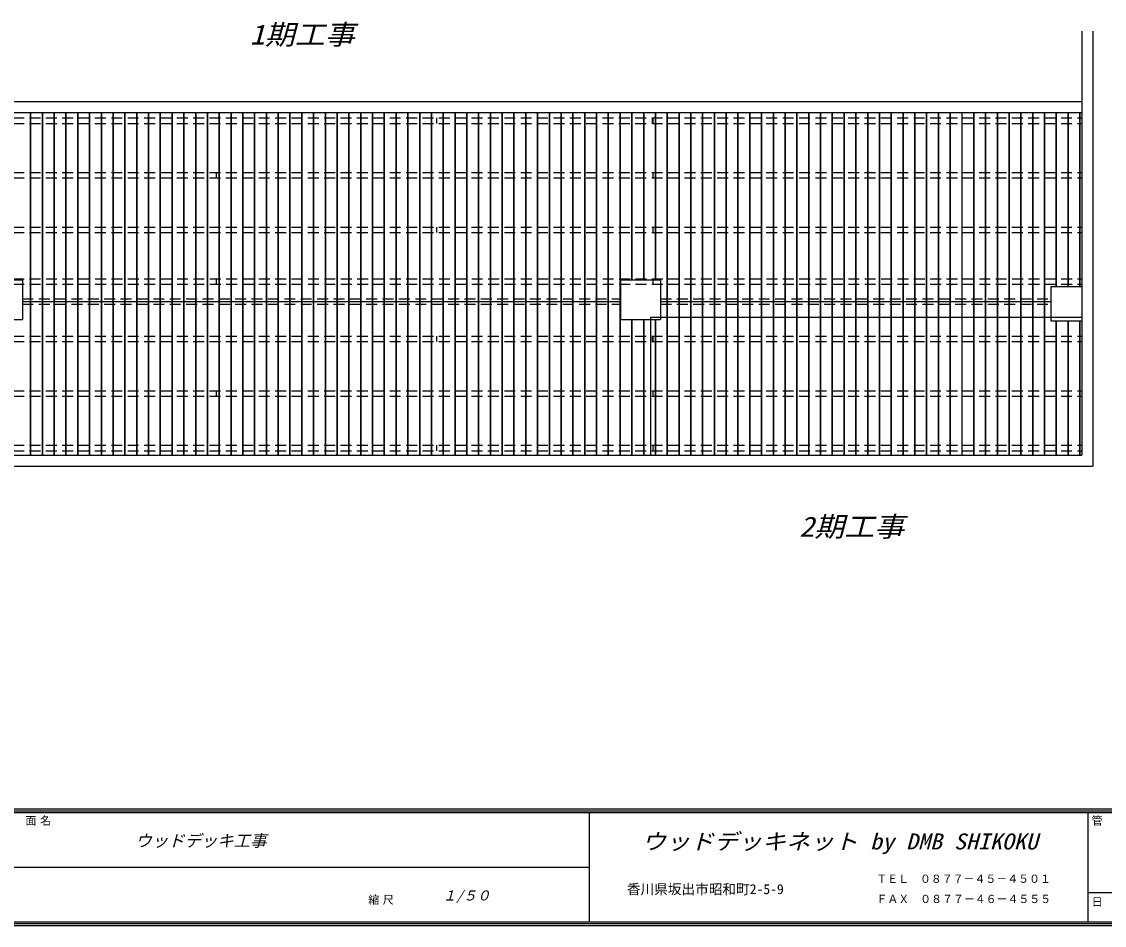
# Model space of a CAD drawing. Units: millimetres at full size, sheet at 1:50, with parts at other scales. Extents: x -9388 to 15553, y -6866 to 6649.
# Drawn here: x -3890 to 6028, y -6866 to 1416 of the extents above; entities that cross this region are included whole.
import ezdxf
from ezdxf.enums import TextEntityAlignment as Align

# ---------------------------------------------------------------- set-up
doc = ezdxf.new("R2010")
doc.units = ezdxf.units.MM
doc.header["$LTSCALE"] = 50
doc.linetypes.add('DASHED2', pattern=[3, 2, -1])
for name, color, linetype in [('2-4_建具', 4, 'DASHED2'), ('2-6_設備', 3, 'Continuous'), ('2-A_建築見掛', 7, 'Continuous'), ('2-B_文字', 6, 'Continuous'), ('F-B_文字', 3, 'Continuous')]:
    doc.layers.add(name, color=color, linetype=linetype)
doc.styles.add('ＭＳ ゴシック', font='')
doc.styles.get('ＭＳ ゴシック').set_extended_font_data('MS Gothic')

msp = doc.modelspace()

# ---------------------------------------------------------------- linework, layer by layer
at = {"layer": '2-4_建具'}
for p, q in [((-8018.46, 533.19), (5821.54, 533.19)), ((-88.46, 533.19), (-88.46, 483.19)), ((1886.99, 533.19), (1886.99, 483.19)), ((1891.54, 533.19), (1891.54, 483.19)), ((5821.54, 533.19), (5821.54, 483.19)), ((-8018.46, 483.19), (5821.54, 483.19)), ((-8018.46, 33.19), (5821.54, 33.19)), ((-2108.46, 33.19), (-2108.46, -16.81)), ((1891.54, 33.19), (1891.54, -16.81)), ((5821.54, 33.19), (5821.54, -16.81)), ((-8018.46, -16.81), (5821.54, -16.81)), ((-8018.46, -466.81), (5821.54, -466.81)), ((-88.46, -466.81), (-88.46, -516.81)), ((1891.54, -466.81), (1891.54, -516.81)), ((5821.54, -466.81), (5821.54, -516.81)), ((-8018.46, -516.81), (5821.54, -516.81)), ((-8016.96, -939.81), (5823.04, -939.81)), ((-8016.96, -989.81), (5823.04, -989.81)), ((-2106.96, -939.81), (-2106.96, -989.81)), ((1893.04, -939.81), (1893.04, -989.81)), ((5823.04, -939.81), (5823.04, -989.81)), ((-3883.46, -1124.81), (1596.54, -1124.81)), ((-3883.46, -1124.81), (-3883.46, -1174.81)), ((-3883.46, -1174.81), (1596.54, -1174.81)), ((1596.54, -1124.81), (1596.54, -1174.81)), ((1961.54, -1124.81), (5536.54, -1124.81)), ((1961.54, -1124.81), (1961.54, -1174.81)), ((1961.54, -1174.81), (5536.54, -1174.81)), ((5536.54, -1124.81), (5536.54, -1174.81)), ((-8018.46, -1466.81), (5821.54, -1466.81)), ((-88.46, -1466.81), (-88.46, -1516.81)), ((1886.99, -1466.81), (1886.99, -1516.81)), ((1891.54, -1466.81), (1891.54, -1516.81)), ((5821.54, -1466.81), (5821.54, -1516.81)), ((-8018.46, -1516.81), (5821.54, -1516.81)), ((-8018.46, -1966.81), (5821.54, -1966.81)), ((-2108.46, -1966.81), (-2108.46, -2016.81)), ((1891.54, -1966.81), (1891.54, -2016.81)), ((5821.54, -1966.81), (5821.54, -2016.81)), ((-8018.46, -2016.81), (5821.54, -2016.81)), ((-8018.46, -2466.81), (5821.54, -2466.81)), ((-88.46, -2466.81), (-88.46, -2516.81)), ((1891.54, -2466.81), (1891.54, -2516.81)), ((5821.54, -2466.81), (5821.54, -2516.81)), ((-8018.46, -2516.81), (5821.54, -2516.81))]:
    msp.add_line(p, q, dxfattribs=at)
at = {"layer": '2-6_設備'}
for p, q in [((-3807.96, -2556.81), (-3807.96, 583.19)), ((-3804.96, -2556.81), (-3804.96, 583.19)), ((-3699.96, -2556.81), (-3699.96, 583.19)), ((-3696.96, -2556.81), (-3696.96, 583.19)), ((-3591.96, -2556.81), (-3591.96, 583.19)), ((-3588.96, -2556.81), (-3588.96, 583.19)), ((-3483.96, -2556.81), (-3483.96, 583.19)), ((-3480.96, -2556.81), (-3480.96, 583.19)), ((-3375.96, -2556.81), (-3375.96, 583.19)), ((-3372.96, -2556.81), (-3372.96, 583.19)), ((-3267.96, -2556.81), (-3267.96, 583.19)), ((-3264.96, -2556.81), (-3264.96, 583.19)), ((-3159.96, -2556.81), (-3159.96, 583.19)), ((-3156.96, -2556.81), (-3156.96, 583.19)), ((-3051.96, -2556.81), (-3051.96, 583.19)), ((-3048.96, -2556.81), (-3048.96, 583.19)), ((-2943.96, -2556.81), (-2943.96, 583.19)), ((-2940.96, -2556.81), (-2940.96, 583.19)), ((-2835.96, -2556.81), (-2835.96, 583.19)), ((-2832.96, -2556.81), (-2832.96, 583.19)), ((-2727.96, -2556.81), (-2727.96, 583.19)), ((-2724.96, -2556.81), (-2724.96, 583.19)), ((-2619.96, -2556.81), (-2619.96, 583.19)), ((-2616.96, -2556.81), (-2616.96, 583.19)), ((-2511.96, -2556.81), (-2511.96, 583.19)), ((-2508.96, -2556.81), (-2508.96, 583.19)), ((-2403.96, -2556.81), (-2403.96, 583.19)), ((-2400.96, -2556.81), (-2400.96, 583.19)), ((-2295.96, -2556.81), (-2295.96, 583.19)), ((-2292.96, -2556.81), (-2292.96, 583.19)), ((-2187.96, -2556.81), (-2187.96, 583.19)), ((-2184.96, -2556.81), (-2184.96, 583.19)), ((-2079.96, -2556.81), (-2079.96, 583.19)), ((-2076.96, -2556.81), (-2076.96, 583.19)), ((-1971.96, -2556.81), (-1971.96, 583.19)), ((-1968.96, -2556.81), (-1968.96, 583.19)), ((-1863.96, -2556.81), (-1863.96, 583.19)), ((-1860.96, -2556.81), (-1860.96, 583.19)), ((-1755.96, -2556.81), (-1755.96, 583.19)), ((-1752.96, -2556.81), (-1752.96, 583.19)), ((-1647.96, -2556.81), (-1647.96, 583.19)), ((-1644.96, -2556.81), (-1644.96, 583.19)), ((-1539.96, -2556.81), (-1539.96, 583.19)), ((-1536.96, -2556.81), (-1536.96, 583.19)), ((-1431.96, -2556.81), (-1431.96, 583.19)), ((-1428.96, -2556.81), (-1428.96, 583.19)), ((-1323.96, -2556.81), (-1323.96, 583.19)), ((-1320.96, -2556.81), (-1320.96, 583.19)), ((-1215.96, -2556.81), (-1215.96, 583.19)), ((-1212.96, -2556.81), (-1212.96, 583.19)), ((-1107.96, -2556.81), (-1107.96, 583.19)), ((-1104.96, -2556.81), (-1104.96, 583.19)), ((-999.96, -2556.81), (-999.96, 583.19)), ((-996.96, -2556.81), (-996.96, 583.19)), ((-891.96, -2556.81), (-891.96, 583.19)), ((-888.96, -2556.81), (-888.96, 583.19)), ((-783.96, -2556.81), (-783.96, 583.19)), ((-780.96, -2556.81), (-780.96, 583.19)), ((-675.96, -2556.81), (-675.96, 583.19)), ((-672.96, -2556.81), (-672.96, 583.19)), ((-567.96, -2556.81), (-567.96, 583.19)), ((-564.96, -2556.81), (-564.96, 583.19)), ((-459.96, -2556.81), (-459.96, 583.19)), ((-456.96, -2556.81), (-456.96, 583.19)), ((-351.96, -2556.81), (-351.96, 583.19)), ((-348.96, -2556.81), (-348.96, 583.19)), ((-243.96, -2556.81), (-243.96, 583.19)), ((-240.96, -2556.81), (-240.96, 583.19)), ((-135.96, -2556.81), (-135.96, 583.19)), ((-132.96, -2556.81), (-132.96, 583.19)), ((-27.96, -2556.81), (-27.96, 583.19)), ((-24.96, -2556.81), (-24.96, 583.19)), ((80.04, -2556.81), (80.04, 583.19)), ((83.04, -2556.81), (83.04, 583.19)), ((188.04, -2556.81), (188.04, 583.19)), ((191.04, -2556.81), (191.04, 583.19)), ((296.04, -2556.81), (296.04, 583.19)), ((299.04, -2556.81), (299.04, 583.19)), ((404.04, -2556.81), (404.04, 583.19)), ((407.04, -2556.81), (407.04, 583.19)), ((512.04, -2556.81), (512.04, 583.19)), ((515.04, -2556.81), (515.04, 583.19)), ((620.04, -2556.81), (620.04, 583.19)), ((623.04, -2556.81), (623.04, 583.19)), ((728.04, -2556.81), (728.04, 583.19)), ((731.04, -2556.81), (731.04, 583.19)), ((836.04, -2556.81), (836.04, 583.19)), ((839.04, -2556.81), (839.04, 583.19)), ((944.04, -2556.81), (944.04, 583.19)), ((947.04, -2556.81), (947.04, 583.19)), ((1052.04, -2556.81), (1052.04, 583.19)), ((1055.04, -2556.81), (1055.04, 583.19)), ((1160.04, -2556.81), (1160.04, 583.19)), ((1163.04, -2556.81), (1163.04, 583.19)), ((1268.04, -2556.81), (1268.04, 583.19)), ((1271.04, -2556.81), (1271.04, 583.19)), ((1376.04, -2556.81), (1376.04, 583.19)), ((1379.04, -2556.81), (1379.04, 583.19)), ((1484.04, -2556.81), (1484.04, 583.19)), ((1487.04, -2556.81), (1487.04, 583.19)), ((1592.04, -2556.81), (1592.04, 583.19)), ((1595.04, -2556.81), (1595.04, 583.19)), ((1700.04, -951.81), (1700.04, 583.19)), ((1703.04, -951.81), (1703.04, 583.19)), ((1808.04, -951.81), (1808.04, 583.19)), ((1811.04, -951.81), (1811.04, 583.19)), ((1916.04, -951.81), (1916.04, 583.19)), ((1919.04, -951.81), (1919.04, 583.19)), ((2024.04, -2556.81), (2024.04, 583.19)), ((2027.04, -2556.81), (2027.04, 583.19)), ((2132.04, -2556.81), (2132.04, 583.19)), ((2135.04, -2556.81), (2135.04, 583.19)), ((2240.04, -2556.81), (2240.04, 583.19)), ((2243.04, -2556.81), (2243.04, 583.19)), ((2348.04, -2556.81), (2348.04, 583.19)), ((2351.04, -2556.81), (2351.04, 583.19)), ((2456.04, -2556.81), (2456.04, 583.19)), ((2459.04, -2556.81), (2459.04, 583.19)), ((2564.04, -2556.81), (2564.04, 583.19)), ((2567.04, -2556.81), (2567.04, 583.19)), ((2672.04, -2556.81), (2672.04, 583.19)), ((2675.04, -2556.81), (2675.04, 583.19)), ((2780.04, -2556.81), (2780.04, 583.19)), ((2783.04, -2556.81), (2783.04, 583.19)), ((2888.04, -2556.81), (2888.04, 583.19)), ((2891.04, -2556.81), (2891.04, 583.19)), ((2996.04, -2556.81), (2996.04, 583.19)), ((2999.04, -2556.81), (2999.04, 583.19)), ((3104.04, -2556.81), (3104.04, 583.19)), ((3107.04, -2556.81), (3107.04, 583.19)), ((3212.04, -2556.81), (3212.04, 583.19)), ((3215.04, -2556.81), (3215.04, 583.19)), ((3320.04, -2556.81), (3320.04, 583.19)), ((3323.04, -2556.81), (3323.04, 583.19)), ((3428.04, -2556.81), (3428.04, 583.19)), ((3431.04, -2556.81), (3431.04, 583.19)), ((3536.04, -2556.81), (3536.04, 583.19)), ((3539.04, -2556.81), (3539.04, 583.19)), ((3644.04, -2556.81), (3644.04, 583.19)), ((3647.04, -2556.81), (3647.04, 583.19)), ((3752.04, -2556.81), (3752.04, 583.19)), ((3755.04, -2556.81), (3755.04, 583.19)), ((3860.04, -2556.81), (3860.04, 583.19)), ((3863.04, -2556.81), (3863.04, 583.19)), ((3968.04, -2556.81), (3968.04, 583.19)), ((3971.04, -2556.81), (3971.04, 583.19)), ((4076.04, -2556.81), (4076.04, 583.19)), ((4079.04, -2556.81), (4079.04, 583.19)), ((4184.04, -2556.81), (4184.04, 583.19)), ((4187.04, -2556.81), (4187.04, 583.19)), ((4292.04, -2556.81), (4292.04, 583.19)), ((4295.04, -2556.81), (4295.04, 583.19)), ((4400.04, -2556.81), (4400.04, 583.19)), ((4403.04, -2556.81), (4403.04, 583.19)), ((4508.04, -2556.81), (4508.04, 583.19)), ((4511.04, -2556.81), (4511.04, 583.19)), ((4616.04, -2556.81), (4616.04, 583.19)), ((4619.04, -2556.81), (4619.04, 583.19)), ((4724.04, -2556.81), (4724.04, 583.19)), ((4727.04, -2556.81), (4727.04, 583.19)), ((4832.04, -2556.81), (4832.04, 583.19)), ((4835.04, -2556.81), (4835.04, 583.19)), ((4940.04, -2556.81), (4940.04, 583.19)), ((4943.04, -2556.81), (4943.04, 583.19)), ((5048.04, -2556.81), (5048.04, 583.19)), ((5051.04, -2556.81), (5051.04, 583.19)), ((5156.04, -2556.81), (5156.04, 583.19)), ((5159.04, -2556.81), (5159.04, 583.19)), ((5264.04, -2556.81), (5264.04, 583.19)), ((5267.04, -2556.81), (5267.04, 583.19)), ((5372.04, -2556.81), (5372.04, 583.19)), ((5375.04, -2556.81), (5375.04, 583.19)), ((5480.04, -2556.81), (5480.04, 583.19)), ((5483.04, -2556.81), (5483.04, 583.19)), ((5588.04, -1011.81), (5588.04, 583.19)), ((5591.04, -1011.81), (5591.04, 583.19)), ((5696.04, -1011.81), (5696.04, 583.19)), ((5699.04, -1011.81), (5699.04, 583.19)), ((5804.04, -1011.81), (5804.04, 583.19)), ((5807.04, -1011.81), (5807.04, 583.19)), ((-3883.46, -1149.81), (1596.54, -1149.81)), ((1961.54, -1149.81), (5536.54, -1149.81)), ((1700.04, -2556.81), (1700.04, -1313.81)), ((1703.04, -2556.81), (1703.04, -1313.81)), ((1808.04, -2556.81), (1808.04, -1313.81)), ((1811.04, -2556.81), (1811.04, -1313.81)), ((1916.04, -2556.81), (1916.04, -1313.81)), ((1919.04, -2556.81), (1919.04, -1313.81)), ((5588.04, -2556.81), (5588.04, -1326.81)), ((5591.04, -2556.81), (5591.04, -1326.81)), ((5696.04, -2556.81), (5696.04, -1326.81)), ((5699.04, -2556.81), (5699.04, -1326.81)), ((5804.04, -2556.81), (5804.04, -1326.81)), ((5807.04, -2556.81), (5807.04, -1326.81))]:
    msp.add_line(p, q, dxfattribs=at)
at = {"layer": '2-A_建築見掛'}
for p, q in [((5821.54, 1329.07), (5821.54, -2556.81)), ((5921.54, 1329.07), (5921.54, -2656.81)), ((-8018.46, 683.19), (5821.54, 683.19)), ((-8018.46, 583.19), (5821.54, 583.19)), ((1596.54, -951.81), (1596.54, -1313.81)), ((5536.54, -1011.81), (5821.54, -1011.81)), ((5536.54, -1011.81), (5536.54, -1326.81)), ((-4248.46, -1313.81), (-3883.46, -1313.81)), ((1596.54, -1313.81), (1961.54, -1313.81)), ((1871.54, -1291.81), (1871.54, -2556.81)), ((1871.54, -1291.81), (5821.54, -1291.81)), ((5536.54, -1326.81), (5821.54, -1326.81))]:
    msp.add_line(p, q, dxfattribs=at)
for points in [[(-8118.46, 1329.07), (-8118.46, -2656.81), (5921.54, -2656.81)], [(-8018.46, 1329.07), (-8018.46, -2556.81), (5821.54, -2556.81)], [(-4248.46, -951.81), (-3883.46, -951.81), (-3883.46, -1313.81)], [(1596.54, -951.81), (1961.54, -951.81), (1961.54, -1313.81)]]:
    msp.add_lwpolyline(points, dxfattribs=at)
at = {"layer": 'F-B_文字'}
for p, q in [((-9388.25, -5799.06), (9411.75, -5799.06)), ((-9371.58, -5815.73), (9395.09, -5815.73)), ((-9354.91, -5832.39), (9378.42, -5832.39)), ((1311.75, -6832.39), (1311.75, -5832.39)), ((5878.42, -6832.39), (5878.42, -5832.39)), ((-9354.91, -6332.39), (1311.75, -6332.39)), ((5878.42, -6565.73), (8378.42, -6565.73)), ((-9388.25, -6865.73), (9411.75, -6865.73)), ((-9371.58, -6849.06), (9395.09, -6849.06))]:
    msp.add_line(p, q, dxfattribs=at)
msp.add_lwpolyline([(-9354.91, -5832.39), (-9354.91, -6832.39), (9378.42, -6832.39)], dxfattribs=at)

# ---------------------------------------------------------------- texts
at = {"layer": '2-B_文字', "style": 'ＭＳ ゴシック', "oblique": 15, "width": 1.1}
for s, p in [('1期工事', (-1799.83, 1150.63)), ('2期工事', (3233.53, -3358.43))]:
    msp.add_text(s, height=183.3, dxfattribs=at).set_placement(p, align=Align.BOTTOM_LEFT)
at = {"layer": 'F-B_文字', "color": 4, "style": 'ＭＳ ゴシック'}
for s, p in [('面', (-3854.91, -5965.73)), ('名', (-3721.58, -5965.73)), ('管', (5911.75, -5965.73)), ('ＴＥＬ\u3000０８７７－４５－４５０１', (3938.73, -6498.19)), ('縮', (-715.33, -6690.73)), ('尺', (-582, -6690.73)), ('ＦＡＸ\u3000０８７７－４６－４５５５', (3940.84, -6683.25)), ('日', (5911.75, -6709.06))]:
    msp.add_text(s, height=73.31, dxfattribs=at).set_placement(p, align=Align.BOTTOM_LEFT)
at = {"layer": 'F-B_文字', "style": 'ＭＳ ゴシック', "oblique": 15}
msp.add_text('ウッドデッキ工事', height=110, dxfattribs=at).set_placement((-2848.3, -6178.11), align=Align.BOTTOM_LEFT)
at = {"layer": 'F-B_文字', "color": 2, "style": 'ＭＳ ゴシック', "oblique": 15, "width": 1.1}
msp.add_text('ウッドデッキネット by DMB SHIKOKU', height=146.6, dxfattribs=at).set_placement((1792.78, -6214.49), align=Align.BOTTOM_LEFT)
at = {"layer": 'F-B_文字', "color": 7, "style": 'ＭＳ ゴシック', "oblique": 15}
msp.add_text('１/５０', height=91.64, dxfattribs=at).set_placement((-33.1, -6665.5), align=Align.BOTTOM_LEFT)
at = {"layer": 'F-B_文字', "color": 7, "style": 'ＭＳ ゴシック'}
msp.add_text('香川県坂出市昭和町2-5-9', height=91.64, dxfattribs=at).set_placement((1654.57, -6607.31), align=Align.BOTTOM_LEFT)

doc.saveas('drawing.dxf')
